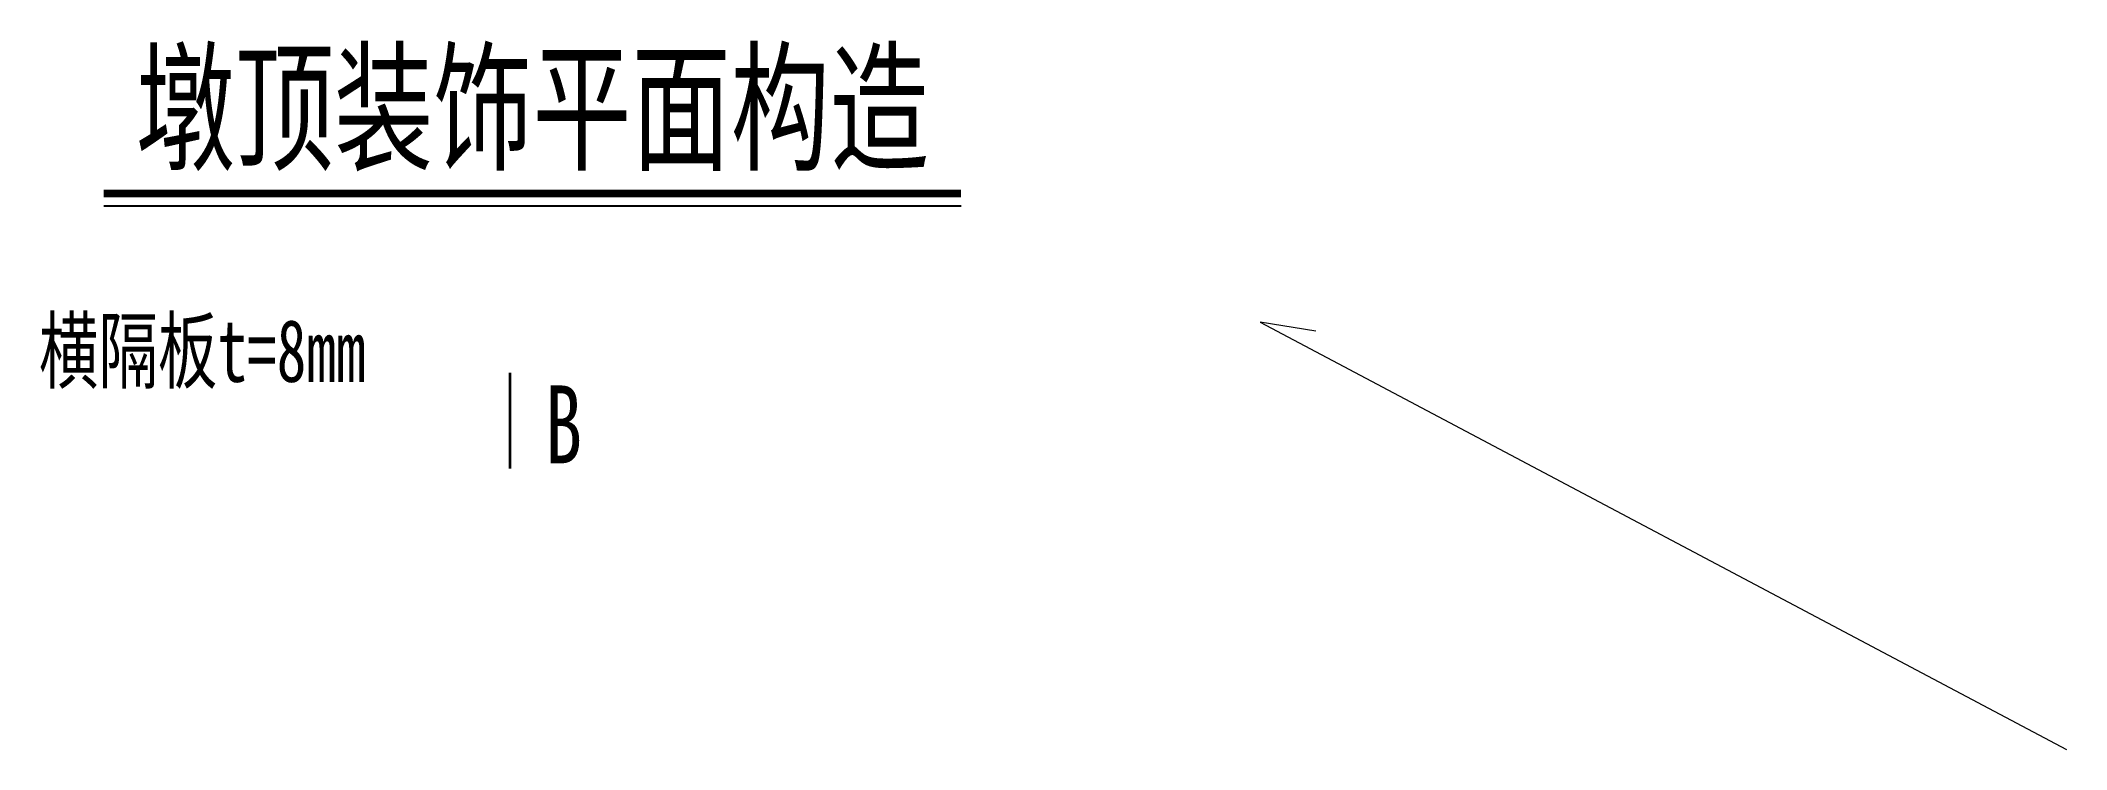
# Paper-space layout '布局1' of a CAD drawing. Header units: millimetres. Extents: x -639 to 154, y 422 to 1767.
# Drawn here: x -62.2 to 35.3, y 422 to 456.1 of the extents above.
import ezdxf
from ezdxf.enums import TextEntityAlignment as Align

# ---------------------------------------------------------------- set-up
doc = ezdxf.new("R2010")
doc.units = ezdxf.units.MM
for name, color, linetype, lineweight in [('文字', 7, 'Continuous', 15), ('标注线及字体', 2, 'Continuous', 15), ('粗线', 3, 'Continuous', 35), ('细实线', 4, 'Continuous', 15)]:
    doc.layers.add(name, color=color, linetype=linetype, lineweight=lineweight)
doc.styles.add('111', font='', dxfattribs={"width": 0.7})
doc.styles.add('BM_Dim', font='', dxfattribs={"width": 0.85})
doc.styles.get('111').set_extended_font_data('仿宋_GB2312')
doc.styles.get('BM_Dim').set_extended_font_data('仿宋_GB2312')

psp = doc.layouts.new('布局1')

# ---------------------------------------------------------------- linework, layer by layer
at = {"color": 4}
psp.add_line((-59.175, 448.158), (-17.891, 448.158), dxfattribs=at)
at = {"color": 6, "const_width": 0.36}
psp.add_lwpolyline([(-59.175, 448.758), (-17.891, 448.758)], dxfattribs=at)
at = {"layer": '粗线'}
psp.add_line((-39.597, 435.519), (-39.597, 440.127), dxfattribs=at)
at = {"layer": '细实线'}
for p, q in [((-0.804, 442.133), (-3.49, 442.57)), ((-3.49, 442.57), (35.339, 421.995))]:
    psp.add_line(p, q, dxfattribs=at)

# ---------------------------------------------------------------- texts
at = {"layer": '文字', "style": 'BM_Dim', "width": 0.7}
psp.add_text('横隔板t=8mm', height=3, dxfattribs=at).set_placement((-54.429, 438.791), align=Align.BOTTOM_CENTER)
psp.add_text('B', height=3.75, dxfattribs=at).set_placement((-37.03, 435.769), align=Align.CENTER)
at = {"layer": '标注线及字体', "color": 0, "style": '111', "width": 0.7}
psp.add_text('墩顶装饰平面构造', height=5, dxfattribs=at).set_placement((-38.533, 452.968), align=Align.MIDDLE)

doc.saveas('drawing.dxf')
